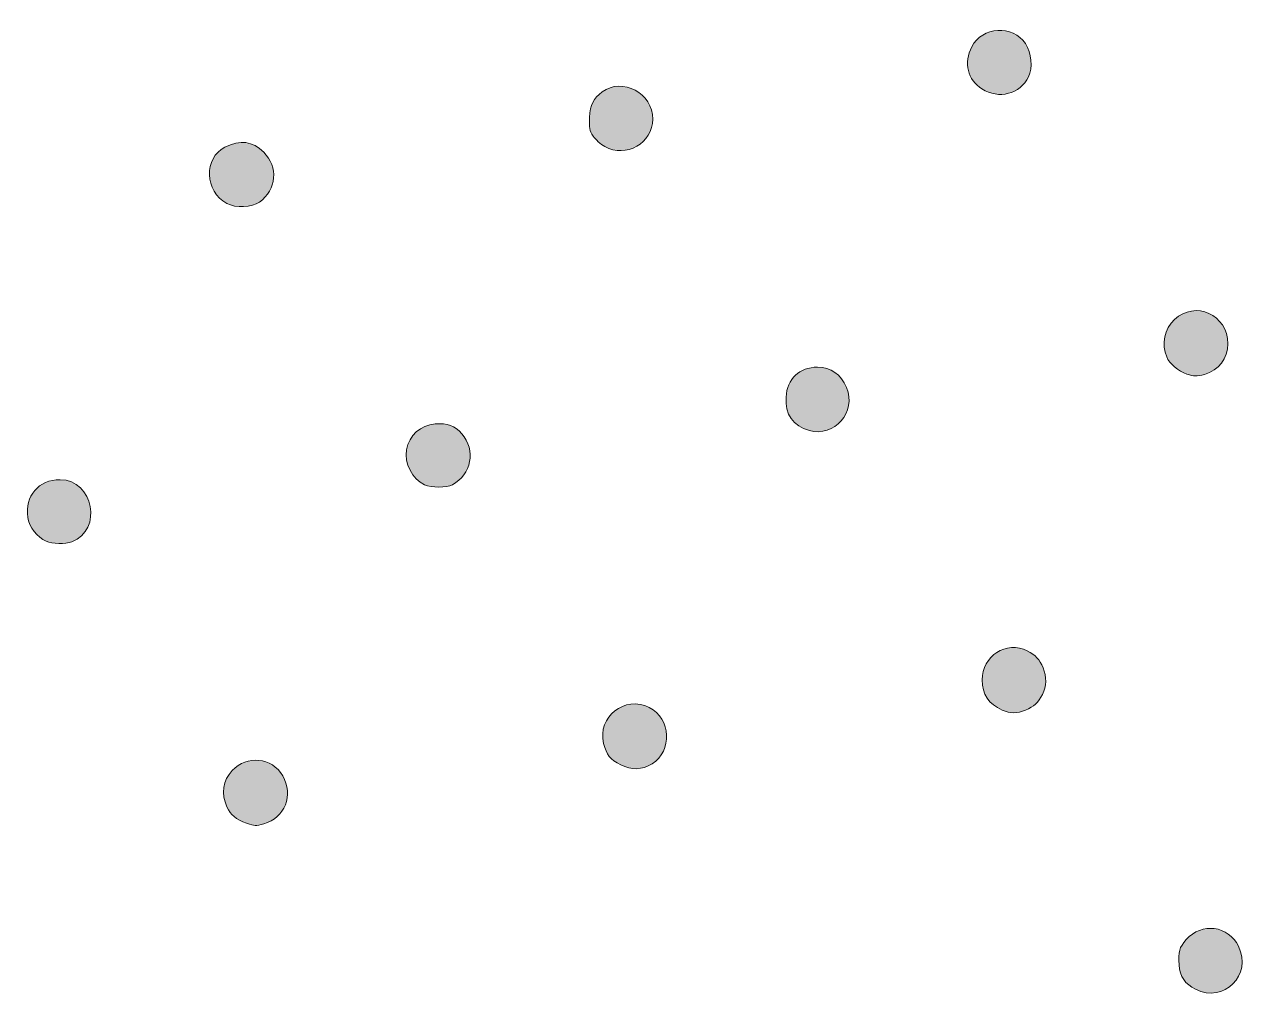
# Model space of a CAD drawing. Extents: x 0 to 500, y 2 to 498.
# Drawn here: x 75 to 138.1, y 65.2 to 115.5 of the extents above; entities that cross this region are included whole.
import ezdxf

# ---------------------------------------------------------------- set-up
doc = ezdxf.new("R2010")
doc.units = 0
doc.header["$MEASUREMENT"] = 0
doc.layers.add('LAYER_1', color=7, linetype='Continuous', lineweight=0)

# ---------------------------------------------------------------- blocks, each defined once
blk = doc.blocks.new('Block_0')
at = {"layer": 'LAYER_1', "true_color": 0x000000, "transparency": 33554687}
h = blk.add_hatch(color=18, dxfattribs=at)
h.dxf.hatch_style = 2
edge = h.paths.add_edge_path()
edge.add_spline(control_points=[(126.47, 114.566), (125.821, 115.547), (124.239, 115.453), (123.709, 114.402), (123.289, 113.571), (123.501, 112.7), (124.235, 112.234), (125.097, 111.687), (126.21, 111.977), (126.628, 112.857), (126.858, 113.343), (126.79, 114.082), (126.47, 114.566)], knot_values=[0, 0, 0, 0, 1, 1, 1, 2, 2, 2, 3, 3, 3, 4, 4, 4, 4], degree=3, periodic=0)
h = blk.add_hatch(color=18, dxfattribs=at)
h.dxf.hatch_style = 2
edge = h.paths.add_edge_path()
edge.add_spline(control_points=[(104.702, 112.083), (104.239, 111.737), (104.089, 111.433), (104.052, 110.77), (104.023, 110.229), (104.049, 110.095), (104.239, 109.815), (104.361, 109.636), (104.628, 109.394), (104.832, 109.278), (105.925, 108.66), (107.309, 109.448), (107.309, 110.688), (107.309, 112.012), (105.735, 112.854), (104.702, 112.083)], knot_values=[0, 0, 0, 0, 1, 1, 1, 2, 2, 2, 3, 3, 3, 4, 4, 4, 5, 5, 5, 5], degree=3, periodic=0)
h = blk.add_hatch(color=18, dxfattribs=at)
h.dxf.hatch_style = 2
edge = h.paths.add_edge_path()
edge.add_spline(control_points=[(87.295, 108.982), (86.723, 109.555), (86.093, 109.637), (85.305, 109.242), (84.201, 108.689), (84.256, 106.969), (85.397, 106.348), (85.846, 106.104), (86.702, 106.137), (87.074, 106.413), (87.963, 107.07), (88.061, 108.216), (87.295, 108.982)], knot_values=[0, 0, 0, 0, 1, 1, 1, 2, 2, 2, 3, 3, 3, 4, 4, 4, 4], degree=3, periodic=0)
h = blk.add_hatch(color=18, dxfattribs=at)
h.dxf.hatch_style = 2
edge = h.paths.add_edge_path()
edge.add_spline(control_points=[(136.88, 99.137), (136.88, 100.623), (135.202, 101.381), (134.131, 100.38), (133.623, 99.905), (133.46, 99.112), (133.735, 98.453), (133.877, 98.113), (134.331, 97.729), (134.774, 97.574), (135.142, 97.446), (135.267, 97.444), (135.684, 97.559), (136.402, 97.759), (136.88, 98.389), (136.88, 99.137)], knot_values=[0, 0, 0, 0, 1, 1, 1, 2, 2, 2, 3, 3, 3, 4, 4, 4, 5, 5, 5, 5], degree=3, periodic=0)
h = blk.add_hatch(color=18, dxfattribs=at)
h.dxf.hatch_style = 2
edge = h.paths.add_edge_path()
edge.add_spline(control_points=[(115.779, 97.929), (114.841, 97.929), (114.218, 97.335), (114.157, 96.381), (114.101, 95.506), (114.521, 94.908), (115.357, 94.671), (116.644, 94.306), (117.792, 95.63), (117.271, 96.878), (116.983, 97.568), (116.47, 97.929), (115.779, 97.929)], knot_values=[0, 0, 0, 0, 1, 1, 1, 2, 2, 2, 3, 3, 3, 4, 4, 4, 4], degree=3, periodic=0)
h = blk.add_hatch(color=18, dxfattribs=at)
h.dxf.hatch_style = 2
edge = h.paths.add_edge_path()
edge.add_spline(control_points=[(96.997, 91.885), (97.983, 92.401), (98.217, 93.665), (97.48, 94.503), (97.108, 94.927), (96.75, 95.061), (96.122, 95.009), (95.356, 94.945), (94.777, 94.426), (94.636, 93.675), (94.51, 93), (94.947, 92.152), (95.561, 91.885), (95.561, 91.885), (95.561, 91.885), (95.561, 91.885), (95.938, 91.72), (96.682, 91.721), (96.997, 91.885)], knot_values=[0, 0, 0, 0, 1, 1, 1, 2, 2, 2, 3, 3, 3, 4, 4, 4, 5, 5, 5, 6, 6, 6, 6], degree=3, periodic=0)
h = blk.add_hatch(color=18, dxfattribs=at)
h.dxf.hatch_style = 2
edge = h.paths.add_edge_path()
edge.add_spline(control_points=[(76.828, 92.142), (75.725, 92.15), (74.997, 91.303), (75.161, 90.204), (75.234, 89.721), (75.65, 89.179), (76.1, 88.983), (76.445, 88.832), (77.074, 88.818), (77.429, 88.952), (79.031, 89.559), (78.547, 92.128), (76.828, 92.142)], knot_values=[0, 0, 0, 0, 1, 1, 1, 2, 2, 2, 3, 3, 3, 4, 4, 4, 4], degree=3, periodic=0)
h = blk.add_hatch(color=18, dxfattribs=at)
h.dxf.hatch_style = 2
edge = h.paths.add_edge_path()
edge.add_spline(control_points=[(126.469, 80.294), (126.913, 80.479), (127.126, 80.676), (127.345, 81.105), (127.559, 81.526), (127.571, 82.003), (127.378, 82.465), (127.192, 82.91), (126.995, 83.122), (126.567, 83.341), (125.493, 83.889), (124.247, 83.085), (124.247, 81.845), (124.247, 81.104), (124.583, 80.6), (125.277, 80.299), (125.277, 80.299), (125.277, 80.299), (125.277, 80.299), (125.698, 80.116), (126.04, 80.115), (126.469, 80.294)], knot_values=[0, 0, 0, 0, 1, 1, 1, 2, 2, 2, 3, 3, 3, 4, 4, 4, 5, 5, 5, 6, 6, 6, 7, 7, 7, 7], degree=3, periodic=0)
h = blk.add_hatch(color=18, dxfattribs=at)
h.dxf.hatch_style = 2
edge = h.paths.add_edge_path()
edge.add_spline(control_points=[(107.126, 80.429), (105.867, 81.071), (104.436, 79.945), (104.779, 78.583), (104.929, 77.984), (105.11, 77.757), (105.656, 77.481), (106.218, 77.196), (106.752, 77.214), (107.27, 77.534), (108.325, 78.186), (108.241, 79.859), (107.126, 80.429)], knot_values=[0, 0, 0, 0, 1, 1, 1, 2, 2, 2, 3, 3, 3, 4, 4, 4, 4], degree=3, periodic=0)
h = blk.add_hatch(color=18, dxfattribs=at)
h.dxf.hatch_style = 2
edge = h.paths.add_edge_path()
edge.add_spline(control_points=[(88.273, 76.918), (87.721, 77.861), (86.429, 77.996), (85.676, 77.19), (85.193, 76.674), (85.096, 75.998), (85.406, 75.314), (85.596, 74.897), (85.858, 74.681), (86.419, 74.481), (86.85, 74.327), (86.874, 74.326), (87.304, 74.446), (88.382, 74.745), (88.849, 75.936), (88.273, 76.918)], knot_values=[0, 0, 0, 0, 1, 1, 1, 2, 2, 2, 3, 3, 3, 4, 4, 4, 5, 5, 5, 5], degree=3, periodic=0)
h = blk.add_hatch(color=18, dxfattribs=at)
h.dxf.hatch_style = 2
edge = h.paths.add_edge_path()
edge.add_spline(control_points=[(134.733, 68.492), (134.389, 68.099), (134.318, 67.847), (134.372, 67.2), (134.422, 66.588), (134.681, 66.202), (135.218, 65.936), (136.684, 65.21), (138.145, 66.671), (137.43, 68.148), (136.913, 69.216), (135.525, 69.393), (134.733, 68.492)], knot_values=[0, 0, 0, 0, 1, 1, 1, 2, 2, 2, 3, 3, 3, 4, 4, 4, 4], degree=3, periodic=0)
at = {"layer": 'LAYER_1'}
for points, knots in [([(126.47, 114.566), (125.821, 115.547), (124.239, 115.453), (123.709, 114.402), (123.289, 113.571), (123.501, 112.7), (124.235, 112.234), (125.097, 111.687), (126.21, 111.977), (126.628, 112.857), (126.858, 113.343), (126.79, 114.082), (126.47, 114.566)], [0, 0, 0, 0, 1, 1, 1, 2, 2, 2, 3, 3, 3, 4, 4, 4, 4]), ([(104.702, 112.083), (104.239, 111.737), (104.089, 111.433), (104.052, 110.77), (104.023, 110.229), (104.049, 110.095), (104.239, 109.815), (104.361, 109.636), (104.628, 109.394), (104.832, 109.278), (105.925, 108.66), (107.309, 109.448), (107.309, 110.688), (107.309, 112.012), (105.735, 112.854), (104.702, 112.083)], [0, 0, 0, 0, 1, 1, 1, 2, 2, 2, 3, 3, 3, 4, 4, 4, 5, 5, 5, 5]), ([(87.295, 108.982), (86.723, 109.555), (86.093, 109.637), (85.305, 109.242), (84.201, 108.689), (84.256, 106.969), (85.397, 106.348), (85.846, 106.104), (86.702, 106.137), (87.074, 106.413), (87.963, 107.07), (88.061, 108.216), (87.295, 108.982)], [0, 0, 0, 0, 1, 1, 1, 2, 2, 2, 3, 3, 3, 4, 4, 4, 4]), ([(136.88, 99.137), (136.88, 100.623), (135.202, 101.381), (134.131, 100.38), (133.623, 99.905), (133.46, 99.112), (133.735, 98.453), (133.877, 98.113), (134.331, 97.729), (134.774, 97.574), (135.142, 97.446), (135.267, 97.444), (135.684, 97.559), (136.402, 97.759), (136.88, 98.389), (136.88, 99.137)], [0, 0, 0, 0, 1, 1, 1, 2, 2, 2, 3, 3, 3, 4, 4, 4, 5, 5, 5, 5]), ([(115.779, 97.929), (114.841, 97.929), (114.218, 97.335), (114.157, 96.381), (114.101, 95.506), (114.521, 94.908), (115.357, 94.671), (116.644, 94.306), (117.792, 95.63), (117.271, 96.878), (116.983, 97.568), (116.47, 97.929), (115.779, 97.929)], [0, 0, 0, 0, 1, 1, 1, 2, 2, 2, 3, 3, 3, 4, 4, 4, 4]), ([(96.997, 91.885), (97.983, 92.401), (98.217, 93.665), (97.48, 94.503), (97.108, 94.927), (96.75, 95.061), (96.122, 95.009), (95.356, 94.945), (94.777, 94.426), (94.636, 93.675), (94.51, 93), (94.947, 92.152), (95.561, 91.885), (95.561, 91.885), (95.561, 91.885), (95.561, 91.885), (95.938, 91.72), (96.682, 91.721), (96.997, 91.885)], [0, 0, 0, 0, 1, 1, 1, 2, 2, 2, 3, 3, 3, 4, 4, 4, 5, 5, 5, 6, 6, 6, 6]), ([(76.828, 92.142), (75.725, 92.15), (74.997, 91.303), (75.161, 90.204), (75.234, 89.721), (75.65, 89.179), (76.1, 88.983), (76.445, 88.832), (77.074, 88.818), (77.429, 88.952), (79.031, 89.559), (78.547, 92.128), (76.828, 92.142)], [0, 0, 0, 0, 1, 1, 1, 2, 2, 2, 3, 3, 3, 4, 4, 4, 4]), ([(126.469, 80.294), (126.913, 80.479), (127.126, 80.676), (127.345, 81.105), (127.559, 81.526), (127.571, 82.003), (127.378, 82.465), (127.192, 82.91), (126.995, 83.122), (126.567, 83.341), (125.493, 83.889), (124.247, 83.085), (124.247, 81.845), (124.247, 81.104), (124.583, 80.6), (125.277, 80.299), (125.277, 80.299), (125.277, 80.299), (125.277, 80.299), (125.698, 80.116), (126.04, 80.115), (126.469, 80.294)], [0, 0, 0, 0, 1, 1, 1, 2, 2, 2, 3, 3, 3, 4, 4, 4, 5, 5, 5, 6, 6, 6, 7, 7, 7, 7]), ([(107.126, 80.429), (105.867, 81.071), (104.436, 79.945), (104.779, 78.583), (104.929, 77.984), (105.11, 77.757), (105.656, 77.481), (106.218, 77.196), (106.752, 77.214), (107.27, 77.534), (108.325, 78.186), (108.241, 79.859), (107.126, 80.429)], [0, 0, 0, 0, 1, 1, 1, 2, 2, 2, 3, 3, 3, 4, 4, 4, 4]), ([(88.273, 76.918), (87.721, 77.861), (86.429, 77.996), (85.676, 77.19), (85.193, 76.674), (85.096, 75.998), (85.406, 75.314), (85.596, 74.897), (85.858, 74.681), (86.419, 74.481), (86.85, 74.327), (86.874, 74.326), (87.304, 74.446), (88.382, 74.745), (88.849, 75.936), (88.273, 76.918)], [0, 0, 0, 0, 1, 1, 1, 2, 2, 2, 3, 3, 3, 4, 4, 4, 5, 5, 5, 5]), ([(134.733, 68.492), (134.389, 68.099), (134.318, 67.847), (134.372, 67.2), (134.422, 66.588), (134.681, 66.202), (135.218, 65.936), (136.684, 65.21), (138.145, 66.671), (137.43, 68.148), (136.913, 69.216), (135.525, 69.393), (134.733, 68.492)], [0, 0, 0, 0, 1, 1, 1, 2, 2, 2, 3, 3, 3, 4, 4, 4, 4])]:
    blk.add_open_spline(points, degree=3, knots=knots, dxfattribs=at)

msp = doc.modelspace()

# ---------------------------------------------------------------- block references
at = {"layer": 'LAYER_1'}
msp.add_blockref('Block_0', (0, 0), dxfattribs=at)

doc.saveas('drawing.dxf')
